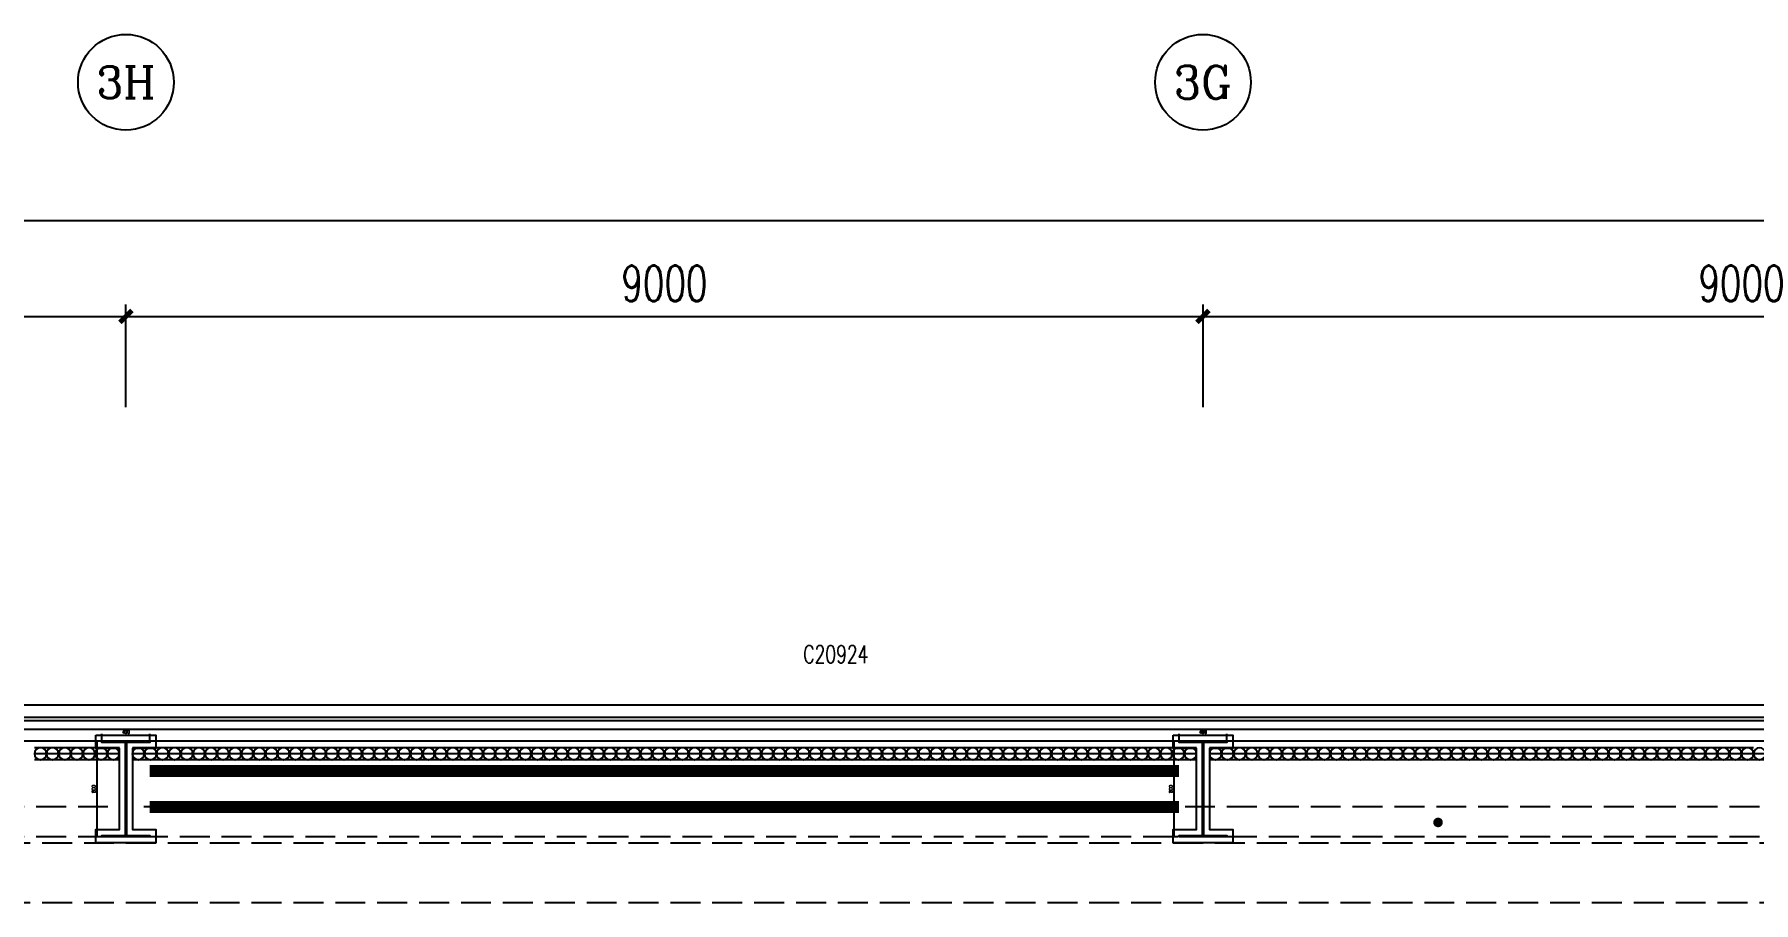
# Model space of a CAD drawing. Extents: x -474411 to 577939, y 0 to 1014176.
# Drawn here: x -192619 to -178253, y 619770 to 627024 of the extents above; entities that cross this region are included whole.
import ezdxf
from ezdxf.enums import TextEntityAlignment as Align

# ---------------------------------------------------------------- set-up
doc = ezdxf.new("R2010")
doc.units = 0
doc.header["$LTSCALE"] = 1000
doc.header["$MEASUREMENT"] = 0
doc.linetypes.add('CENTER', pattern=[2, 1.25, -0.25, 0.25, -0.25])
doc.linetypes.add('DASH', pattern=[0.35, 0.25, -0.1])
doc.layers.get('Defpoints').update_dxf_attribs({"color": 210})
for name, color, linetype in [('A-AXIS-D', 1, 'Continuous'), ('A-AXIS-DP', 126, 'Continuous'), ('A-AXIS-SYMB', 3, 'Continuous'), ('A-HATCH-2', 251, 'Continuous'), ('A-SFCE', 30, 'Continuous'), ('A-WINDOW', 140, 'Continuous'), ('AS-COLN', 6, 'Continuous'), ('AS-结构边线层', 200, 'Continuous'), ('DIM_SYMB', 3, 'Continuous'), ('PUB_TEXT', 7, 'Continuous'), ('建-窗', 4, 'Continuous'), ('建-门窗编号', 7, 'Continuous')]:
    doc.layers.add(name, color=color, linetype=linetype)
doc.layers.add('柱间支撑', color=6, linetype='CENTER', lineweight=0)
doc.styles.add('_TCH_AXIS', font='COMPLEX', dxfattribs={"bigfont": 'GBCBIG'})
doc.styles.add('_TCH_DIM_T3', font='SIMPLEX', dxfattribs={"width": 0.705882, "bigfont": 'GBCBIG'})
doc.styles.add('A-WIN-LABEL', font='SIMPLEX', dxfattribs={"bigfont": 'GBCBIG'})
doc.dimstyles.new('_TCH_ARCH&&10', dxfattribs={"dimtxt": 29.75, "dimasz": 10, "dimexe": 10, "dimexo": 10, "dimgap": 12.625, "dimtad": 1, "dimdec": 0, "dimzin": 0, "dimdsep": 46, "dimtxsty": '_TCH_DIM_T3', "dimblk": 'ARCHTICK', "dimcen": 0.09, "dimclrt": 7, "dimazin": 2, "dimtfac": 1, "dimtdec": 0, "dimtix": 1, "dimtmove": 2, "dimatfit": 3, "dimfxl": 0, "dimtolj": 1, "dimtzin": 0, "dimarcsym": 0})
doc.dimstyles.new('_TCH_ARCH&&100', dxfattribs={"dimtxt": 297.5, "dimasz": 100, "dimexe": 100, "dimexo": 100, "dimgap": 126.25, "dimtad": 1, "dimdec": 0, "dimzin": 0, "dimdsep": 46, "dimtxsty": '_TCH_DIM_T3', "dimblk": 'ARCHTICK', "dimcen": 0.09, "dimclrt": 7, "dimazin": 2, "dimtfac": 1, "dimtdec": 0, "dimtix": 1, "dimtmove": 2, "dimatfit": 3, "dimfxl": 0, "dimtolj": 1, "dimtzin": 0, "dimarcsym": 0})

# ---------------------------------------------------------------- blocks, each defined once
blk = doc.blocks.new('43243')
at = {"layer": 'AS-结构边线层', "color": 8}
blk.add_lwpolyline([(-146454, 621120), (-155994, 621120), (-155994, 621290), (-169514, 621290), (-169514, 621120), (-171354, 621120), (-171354, 620570), (-173454, 620570), (-173454, 621120), (-175294, 621120), (-175294, 621290), (-196514, 621290), (-196514, 621120), (-198354, 621120), (-198354, 620570), (-200454, 620570), (-200454, 621120), (-210494, 621120)], dxfattribs=at)
blk = doc.blocks.new('4324324')
at = {"layer": 'A-HATCH-2', "linetype": 'DASH'}
for p, q in [((-294754, 620270), (-135554, 620270)), ((-294754, 619770), (-135554, 619770))]:
    blk.add_line(p, q, dxfattribs=at)
blk = doc.blocks.new('_ArchTick')
at = {"color": 0, "linetype": 'ByBlock', "const_width": 0.4}
blk.add_lwpolyline([(-0.5, -0.5), (0.5, 0.5)], dxfattribs=at)
blk = doc.blocks.new('*D1145')
at = {"layer": 'A-AXIS-DP', "color": 0, "lineweight": -2}
for p, q in [((-183054, 621130), (-183054, 621179)), ((-182654, 621130), (-182654, 621179)), ((-183054, 621169), (-182654, 621169))]:
    blk.add_line(p, q, dxfattribs=at)
at = {"layer": 'Defpoints', "color": 0}
for p in [(-183054, 621120), (-182654, 621169), (-182654, 621120)]:
    blk.add_point(p, dxfattribs=at)
at = {"layer": 'A-AXIS-DP', "color": 0, "lineweight": -2, "xscale": 10, "yscale": 10, "zscale": 10, "rotation": 180}
blk.add_blockref('_ArchTick', (-183054, 621169), dxfattribs=at)
at = {"layer": 'A-AXIS-DP', "color": 0, "lineweight": -2, "xscale": 10, "yscale": 10, "zscale": 10}
blk.add_blockref('_ArchTick', (-182654, 621169), dxfattribs=at)
at = {"layer": 'A-AXIS-DP', "color": 7, "insert": (-182854, 621196), "char_height": 29.8, "attachment_point": 5, "style": '_TCH_DIM_T3'}
blk.add_mtext('\\A1;400', dxfattribs=at)
blk = doc.blocks.new('*D1146')
at = {"layer": 'A-AXIS-DP', "color": 0, "lineweight": -2}
for p, q in [((-183064, 621120), (-183105, 621120)), ((-183095, 620320), (-183095, 621120)), ((-183064, 620320), (-183105, 620320))]:
    blk.add_line(p, q, dxfattribs=at)
at = {"layer": 'Defpoints', "color": 0}
for p in [(-183095, 621120), (-183054, 621120), (-183054, 620320)]:
    blk.add_point(p, dxfattribs=at)
at = {"layer": 'A-AXIS-DP', "color": 0, "lineweight": -2, "xscale": 10, "yscale": 10, "zscale": 10}
for p, rotation in [((-183095, 621120), 90), ((-183095, 620320), 270)]:
    blk.add_blockref('_ArchTick', p, dxfattribs=dict(at, rotation=rotation))
at = {"layer": 'A-AXIS-DP', "color": 7, "insert": (-183123, 620720), "char_height": 29.8, "attachment_point": 5, "rotation": 90, "style": '_TCH_DIM_T3'}
blk.add_mtext('\\A1;800', dxfattribs=at)
blk = doc.blocks.new('*D1147')
at = {"layer": 'A-AXIS-DP', "color": 0, "lineweight": -2}
for p, q in [((-192054, 621130), (-192054, 621179)), ((-191654, 621130), (-191654, 621179)), ((-192054, 621169), (-191654, 621169))]:
    blk.add_line(p, q, dxfattribs=at)
at = {"layer": 'Defpoints', "color": 0}
for p in [(-192054, 621120), (-191654, 621169), (-191654, 621120)]:
    blk.add_point(p, dxfattribs=at)
at = {"layer": 'A-AXIS-DP', "color": 0, "lineweight": -2, "xscale": 10, "yscale": 10, "zscale": 10, "rotation": 180}
blk.add_blockref('_ArchTick', (-192054, 621169), dxfattribs=at)
at = {"layer": 'A-AXIS-DP', "color": 0, "lineweight": -2, "xscale": 10, "yscale": 10, "zscale": 10}
blk.add_blockref('_ArchTick', (-191654, 621169), dxfattribs=at)
at = {"layer": 'A-AXIS-DP', "color": 7, "insert": (-191854, 621196), "char_height": 29.8, "attachment_point": 5, "style": '_TCH_DIM_T3'}
blk.add_mtext('\\A1;400', dxfattribs=at)
blk = doc.blocks.new('*D1148')
at = {"layer": 'A-AXIS-DP', "color": 0, "lineweight": -2}
for p, q in [((-192064, 621120), (-192105, 621120)), ((-192095, 620320), (-192095, 621120)), ((-192064, 620320), (-192105, 620320))]:
    blk.add_line(p, q, dxfattribs=at)
at = {"layer": 'Defpoints', "color": 0}
for p in [(-192095, 621120), (-192054, 621120), (-192054, 620320)]:
    blk.add_point(p, dxfattribs=at)
at = {"layer": 'A-AXIS-DP', "color": 0, "lineweight": -2, "xscale": 10, "yscale": 10, "zscale": 10}
for p, rotation in [((-192095, 621120), 90), ((-192095, 620320), 270)]:
    blk.add_blockref('_ArchTick', p, dxfattribs=dict(at, rotation=rotation))
at = {"layer": 'A-AXIS-DP', "color": 7, "insert": (-192123, 620720), "char_height": 29.8, "attachment_point": 5, "rotation": 90, "style": '_TCH_DIM_T3'}
blk.add_mtext('\\A1;800', dxfattribs=at)
blk = doc.blocks.new('34242343243')
at = {"color": 8}
for p, q in [((-192517, 621064), (-192619, 621064)), ((-192416, 621064), (-192517, 621064)), ((-192314, 621064), (-192416, 621064)), ((-192213, 621064), (-192314, 621064)), ((-192111, 621064), (-192213, 621064)), ((-192010, 621064), (-192111, 621064)), ((-191908, 621064), (-192010, 621064)), ((-191699, 621064), (-191800, 621064)), ((-191598, 621064), (-191699, 621064)), ((-191497, 621064), (-191598, 621064)), ((-191396, 621064), (-191497, 621064)), ((-191295, 621064), (-191396, 621064)), ((-191194, 621064), (-191295, 621064)), ((-191093, 621064), (-191194, 621064)), ((-190992, 621064), (-191093, 621064)), ((-190891, 621064), (-190992, 621064)), ((-190790, 621064), (-190891, 621064)), ((-190689, 621064), (-190790, 621064)), ((-190588, 621064), (-190689, 621064)), ((-190487, 621064), (-190588, 621064)), ((-190386, 621064), (-190487, 621064)), ((-190285, 621064), (-190386, 621064)), ((-190183, 621064), (-190285, 621064)), ((-190082, 621064), (-190183, 621064)), ((-189981, 621064), (-190082, 621064)), ((-189880, 621064), (-189981, 621064)), ((-189779, 621064), (-189880, 621064)), ((-189678, 621064), (-189779, 621064)), ((-189577, 621064), (-189678, 621064)), ((-189476, 621064), (-189577, 621064)), ((-189375, 621064), (-189476, 621064)), ((-189274, 621064), (-189375, 621064)), ((-189173, 621064), (-189274, 621064)), ((-189072, 621064), (-189173, 621064)), ((-188971, 621064), (-189072, 621064)), ((-188870, 621064), (-188971, 621064)), ((-188769, 621064), (-188870, 621064)), ((-188668, 621064), (-188769, 621064)), ((-188567, 621064), (-188668, 621064)), ((-188466, 621064), (-188567, 621064)), ((-188365, 621064), (-188466, 621064)), ((-188264, 621064), (-188365, 621064)), ((-188163, 621064), (-188264, 621064)), ((-188062, 621064), (-188163, 621064)), ((-187960, 621064), (-188062, 621064)), ((-187859, 621064), (-187960, 621064)), ((-187758, 621064), (-187859, 621064)), ((-187657, 621064), (-187758, 621064)), ((-187556, 621064), (-187657, 621064)), ((-187455, 621064), (-187556, 621064)), ((-187354, 621064), (-187455, 621064)), ((-187253, 621064), (-187354, 621064)), ((-187152, 621064), (-187253, 621064)), ((-187051, 621064), (-187152, 621064)), ((-186950, 621064), (-187051, 621064)), ((-186849, 621064), (-186950, 621064)), ((-186748, 621064), (-186849, 621064)), ((-186647, 621064), (-186748, 621064)), ((-186546, 621064), (-186647, 621064)), ((-186445, 621064), (-186546, 621064)), ((-186344, 621064), (-186445, 621064)), ((-186243, 621064), (-186344, 621064)), ((-186142, 621064), (-186243, 621064)), ((-186041, 621064), (-186142, 621064)), ((-185940, 621064), (-186041, 621064)), ((-185839, 621064), (-185940, 621064)), ((-185737, 621064), (-185839, 621064)), ((-185636, 621064), (-185737, 621064)), ((-185535, 621064), (-185636, 621064)), ((-185434, 621064), (-185535, 621064)), ((-185333, 621064), (-185434, 621064)), ((-185232, 621064), (-185333, 621064)), ((-185131, 621064), (-185232, 621064)), ((-185030, 621064), (-185131, 621064)), ((-184929, 621064), (-185030, 621064)), ((-184828, 621064), (-184929, 621064)), ((-184727, 621064), (-184828, 621064)), ((-184626, 621064), (-184727, 621064)), ((-184525, 621064), (-184626, 621064)), ((-184424, 621064), (-184525, 621064)), ((-184323, 621064), (-184424, 621064)), ((-184222, 621064), (-184323, 621064)), ((-184121, 621064), (-184222, 621064)), ((-184020, 621064), (-184121, 621064)), ((-183919, 621064), (-184020, 621064)), ((-183818, 621064), (-183919, 621064)), ((-183717, 621064), (-183818, 621064)), ((-183616, 621064), (-183717, 621064)), ((-183514, 621064), (-183616, 621064)), ((-183413, 621064), (-183514, 621064)), ((-183312, 621064), (-183413, 621064)), ((-183211, 621064), (-183312, 621064)), ((-183110, 621064), (-183211, 621064)), ((-183009, 621064), (-183110, 621064)), ((-182908, 621064), (-183009, 621064)), ((-182699, 621064), (-182800, 621064)), ((-182598, 621064), (-182699, 621064)), ((-182497, 621064), (-182598, 621064)), ((-182396, 621064), (-182497, 621064)), ((-182295, 621064), (-182396, 621064)), ((-182194, 621064), (-182295, 621064)), ((-182093, 621064), (-182194, 621064)), ((-181992, 621064), (-182093, 621064)), ((-181891, 621064), (-181992, 621064)), ((-181790, 621064), (-181891, 621064)), ((-181689, 621064), (-181790, 621064)), ((-181588, 621064), (-181689, 621064)), ((-181487, 621064), (-181588, 621064)), ((-181386, 621064), (-181487, 621064)), ((-181285, 621064), (-181386, 621064)), ((-181183, 621064), (-181285, 621064)), ((-181082, 621064), (-181183, 621064)), ((-180981, 621064), (-181082, 621064)), ((-180880, 621064), (-180981, 621064)), ((-180779, 621064), (-180880, 621064)), ((-180678, 621064), (-180779, 621064)), ((-180577, 621064), (-180678, 621064)), ((-180476, 621064), (-180577, 621064)), ((-180375, 621064), (-180476, 621064)), ((-180274, 621064), (-180375, 621064)), ((-180173, 621064), (-180274, 621064)), ((-180072, 621064), (-180173, 621064)), ((-179971, 621064), (-180072, 621064)), ((-179870, 621064), (-179971, 621064)), ((-179769, 621064), (-179870, 621064)), ((-179668, 621064), (-179769, 621064)), ((-179567, 621064), (-179668, 621064)), ((-179466, 621064), (-179567, 621064)), ((-179365, 621064), (-179466, 621064)), ((-179264, 621064), (-179365, 621064)), ((-179163, 621064), (-179264, 621064)), ((-179062, 621064), (-179163, 621064)), ((-178960, 621064), (-179062, 621064)), ((-178859, 621064), (-178960, 621064)), ((-178758, 621064), (-178859, 621064)), ((-178657, 621064), (-178758, 621064)), ((-178556, 621064), (-178657, 621064)), ((-178455, 621064), (-178556, 621064)), ((-178354, 621064), (-178455, 621064)), ((-178253, 621064), (-178354, 621064)), ((-192517, 621014), (-192619, 621014)), ((-192517, 620964), (-192619, 620964)), ((-192416, 621014), (-192517, 621014)), ((-192416, 620964), (-192517, 620964)), ((-192314, 621014), (-192416, 621014)), ((-192314, 620964), (-192416, 620964)), ((-192213, 621014), (-192314, 621014)), ((-192213, 620964), (-192314, 620964)), ((-192111, 621014), (-192213, 621014)), ((-192111, 620964), (-192213, 620964)), ((-192010, 621014), (-192111, 621014)), ((-192010, 620964), (-192111, 620964)), ((-191908, 621014), (-192010, 621014)), ((-191908, 620964), (-192010, 620964)), ((-191699, 621014), (-191800, 621014)), ((-191699, 620964), (-191800, 620964)), ((-191598, 621014), (-191699, 621014)), ((-191598, 620964), (-191699, 620964)), ((-191497, 621014), (-191598, 621014)), ((-191497, 620964), (-191598, 620964)), ((-191396, 621014), (-191497, 621014)), ((-191396, 620964), (-191497, 620964)), ((-191295, 621014), (-191396, 621014)), ((-191295, 620964), (-191396, 620964)), ((-191194, 621014), (-191295, 621014)), ((-191194, 620964), (-191295, 620964)), ((-191093, 621014), (-191194, 621014)), ((-191093, 620964), (-191194, 620964)), ((-190992, 621014), (-191093, 621014)), ((-190992, 620964), (-191093, 620964)), ((-190891, 621014), (-190992, 621014)), ((-190891, 620964), (-190992, 620964)), ((-190790, 621014), (-190891, 621014)), ((-190790, 620964), (-190891, 620964)), ((-190689, 621014), (-190790, 621014)), ((-190689, 620964), (-190790, 620964)), ((-190588, 621014), (-190689, 621014)), ((-190588, 620964), (-190689, 620964)), ((-190487, 621014), (-190588, 621014)), ((-190487, 620964), (-190588, 620964)), ((-190386, 621014), (-190487, 621014)), ((-190386, 620964), (-190487, 620964)), ((-190285, 621014), (-190386, 621014)), ((-190285, 620964), (-190386, 620964)), ((-190183, 621014), (-190285, 621014)), ((-190183, 620964), (-190285, 620964)), ((-190082, 621014), (-190183, 621014)), ((-190082, 620964), (-190183, 620964)), ((-189981, 621014), (-190082, 621014)), ((-189981, 620964), (-190082, 620964)), ((-189880, 621014), (-189981, 621014)), ((-189880, 620964), (-189981, 620964)), ((-189779, 621014), (-189880, 621014)), ((-189779, 620964), (-189880, 620964)), ((-189678, 621014), (-189779, 621014)), ((-189678, 620964), (-189779, 620964)), ((-189577, 621014), (-189678, 621014)), ((-189577, 620964), (-189678, 620964)), ((-189476, 621014), (-189577, 621014)), ((-189476, 620964), (-189577, 620964)), ((-189375, 621014), (-189476, 621014)), ((-189375, 620964), (-189476, 620964)), ((-189274, 621014), (-189375, 621014)), ((-189274, 620964), (-189375, 620964)), ((-189173, 621014), (-189274, 621014)), ((-189173, 620964), (-189274, 620964)), ((-189072, 621014), (-189173, 621014)), ((-189072, 620964), (-189173, 620964)), ((-188971, 621014), (-189072, 621014)), ((-188971, 620964), (-189072, 620964)), ((-188870, 621014), (-188971, 621014)), ((-188870, 620964), (-188971, 620964)), ((-188769, 621014), (-188870, 621014)), ((-188769, 620964), (-188870, 620964)), ((-188668, 621014), (-188769, 621014)), ((-188668, 620964), (-188769, 620964)), ((-188567, 621014), (-188668, 621014)), ((-188567, 620964), (-188668, 620964)), ((-188466, 621014), (-188567, 621014)), ((-188466, 620964), (-188567, 620964)), ((-188365, 621014), (-188466, 621014)), ((-188365, 620964), (-188466, 620964)), ((-188264, 621014), (-188365, 621014)), ((-188264, 620964), (-188365, 620964)), ((-188163, 621014), (-188264, 621014)), ((-188163, 620964), (-188264, 620964)), ((-188062, 621014), (-188163, 621014)), ((-188062, 620964), (-188163, 620964)), ((-187960, 621014), (-188062, 621014)), ((-187960, 620964), (-188062, 620964)), ((-187859, 621014), (-187960, 621014)), ((-187859, 620964), (-187960, 620964)), ((-187758, 621014), (-187859, 621014)), ((-187758, 620964), (-187859, 620964)), ((-187657, 621014), (-187758, 621014)), ((-187657, 620964), (-187758, 620964)), ((-187556, 621014), (-187657, 621014)), ((-187556, 620964), (-187657, 620964)), ((-187455, 621014), (-187556, 621014)), ((-187455, 620964), (-187556, 620964)), ((-187354, 621014), (-187455, 621014)), ((-187354, 620964), (-187455, 620964)), ((-187253, 621014), (-187354, 621014)), ((-187253, 620964), (-187354, 620964)), ((-187152, 621014), (-187253, 621014)), ((-187152, 620964), (-187253, 620964)), ((-187051, 621014), (-187152, 621014)), ((-187051, 620964), (-187152, 620964)), ((-186950, 621014), (-187051, 621014)), ((-186950, 620964), (-187051, 620964)), ((-186849, 621014), (-186950, 621014)), ((-186849, 620964), (-186950, 620964)), ((-186748, 621014), (-186849, 621014)), ((-186748, 620964), (-186849, 620964)), ((-186647, 621014), (-186748, 621014)), ((-186647, 620964), (-186748, 620964)), ((-186546, 621014), (-186647, 621014)), ((-186546, 620964), (-186647, 620964)), ((-186445, 621014), (-186546, 621014)), ((-186445, 620964), (-186546, 620964)), ((-186344, 621014), (-186445, 621014)), ((-186344, 620964), (-186445, 620964)), ((-186243, 621014), (-186344, 621014)), ((-186243, 620964), (-186344, 620964)), ((-186142, 621014), (-186243, 621014)), ((-186142, 620964), (-186243, 620964)), ((-186041, 621014), (-186142, 621014)), ((-186041, 620964), (-186142, 620964)), ((-185940, 621014), (-186041, 621014)), ((-185940, 620964), (-186041, 620964)), ((-185839, 621014), (-185940, 621014)), ((-185839, 620964), (-185940, 620964)), ((-185737, 621014), (-185839, 621014)), ((-185737, 620964), (-185839, 620964)), ((-185636, 621014), (-185737, 621014)), ((-185636, 620964), (-185737, 620964)), ((-185535, 621014), (-185636, 621014)), ((-185535, 620964), (-185636, 620964)), ((-185434, 621014), (-185535, 621014)), ((-185434, 620964), (-185535, 620964)), ((-185333, 621014), (-185434, 621014)), ((-185333, 620964), (-185434, 620964)), ((-185232, 621014), (-185333, 621014)), ((-185232, 620964), (-185333, 620964)), ((-185131, 621014), (-185232, 621014)), ((-185131, 620964), (-185232, 620964)), ((-185030, 621014), (-185131, 621014)), ((-185030, 620964), (-185131, 620964)), ((-184929, 621014), (-185030, 621014)), ((-184929, 620964), (-185030, 620964)), ((-184828, 621014), (-184929, 621014)), ((-184828, 620964), (-184929, 620964)), ((-184727, 621014), (-184828, 621014)), ((-184727, 620964), (-184828, 620964)), ((-184626, 621014), (-184727, 621014)), ((-184626, 620964), (-184727, 620964)), ((-184525, 621014), (-184626, 621014)), ((-184525, 620964), (-184626, 620964)), ((-184424, 621014), (-184525, 621014)), ((-184424, 620964), (-184525, 620964)), ((-184323, 621014), (-184424, 621014)), ((-184323, 620964), (-184424, 620964)), ((-184222, 621014), (-184323, 621014)), ((-184222, 620964), (-184323, 620964)), ((-184121, 621014), (-184222, 621014)), ((-184121, 620964), (-184222, 620964)), ((-184020, 621014), (-184121, 621014)), ((-184020, 620964), (-184121, 620964)), ((-183919, 621014), (-184020, 621014)), ((-183919, 620964), (-184020, 620964)), ((-183818, 621014), (-183919, 621014)), ((-183818, 620964), (-183919, 620964)), ((-183717, 621014), (-183818, 621014)), ((-183717, 620964), (-183818, 620964)), ((-183616, 621014), (-183717, 621014)), ((-183616, 620964), (-183717, 620964)), ((-183514, 621014), (-183616, 621014)), ((-183514, 620964), (-183616, 620964)), ((-183413, 621014), (-183514, 621014)), ((-183413, 620964), (-183514, 620964)), ((-183312, 621014), (-183413, 621014)), ((-183312, 620964), (-183413, 620964)), ((-183211, 621014), (-183312, 621014)), ((-183211, 620964), (-183312, 620964)), ((-183110, 621014), (-183211, 621014)), ((-183110, 620964), (-183211, 620964)), ((-183009, 621014), (-183110, 621014)), ((-183009, 620964), (-183110, 620964)), ((-182908, 621014), (-183009, 621014)), ((-182908, 620964), (-183009, 620964)), ((-182699, 621014), (-182800, 621014)), ((-182699, 620964), (-182800, 620964)), ((-182598, 621014), (-182699, 621014)), ((-182598, 620964), (-182699, 620964)), ((-182497, 621014), (-182598, 621014)), ((-182497, 620964), (-182598, 620964)), ((-182396, 621014), (-182497, 621014)), ((-182396, 620964), (-182497, 620964)), ((-182295, 621014), (-182396, 621014)), ((-182295, 620964), (-182396, 620964)), ((-182194, 621014), (-182295, 621014)), ((-182194, 620964), (-182295, 620964)), ((-182093, 621014), (-182194, 621014)), ((-182093, 620964), (-182194, 620964)), ((-181992, 621014), (-182093, 621014)), ((-181992, 620964), (-182093, 620964)), ((-181891, 621014), (-181992, 621014)), ((-181891, 620964), (-181992, 620964)), ((-181790, 621014), (-181891, 621014)), ((-181790, 620964), (-181891, 620964)), ((-181689, 621014), (-181790, 621014)), ((-181689, 620964), (-181790, 620964)), ((-181588, 621014), (-181689, 621014)), ((-181588, 620964), (-181689, 620964)), ((-181487, 621014), (-181588, 621014)), ((-181487, 620964), (-181588, 620964)), ((-181386, 621014), (-181487, 621014)), ((-181386, 620964), (-181487, 620964)), ((-181285, 621014), (-181386, 621014)), ((-181285, 620964), (-181386, 620964)), ((-181183, 621014), (-181285, 621014)), ((-181183, 620964), (-181285, 620964)), ((-181082, 621014), (-181183, 621014)), ((-181082, 620964), (-181183, 620964)), ((-180981, 621014), (-181082, 621014)), ((-180981, 620964), (-181082, 620964)), ((-180880, 621014), (-180981, 621014)), ((-180880, 620964), (-180981, 620964)), ((-180779, 621014), (-180880, 621014)), ((-180779, 620964), (-180880, 620964)), ((-180678, 621014), (-180779, 621014)), ((-180678, 620964), (-180779, 620964)), ((-180577, 621014), (-180678, 621014)), ((-180577, 620964), (-180678, 620964)), ((-180476, 621014), (-180577, 621014)), ((-180476, 620964), (-180577, 620964)), ((-180375, 621014), (-180476, 621014)), ((-180375, 620964), (-180476, 620964)), ((-180274, 621014), (-180375, 621014)), ((-180274, 620964), (-180375, 620964)), ((-180173, 621014), (-180274, 621014)), ((-180173, 620964), (-180274, 620964)), ((-180072, 621014), (-180173, 621014)), ((-180072, 620964), (-180173, 620964)), ((-179971, 621014), (-180072, 621014)), ((-179971, 620964), (-180072, 620964)), ((-179870, 621014), (-179971, 621014)), ((-179870, 620964), (-179971, 620964)), ((-179769, 621014), (-179870, 621014)), ((-179769, 620964), (-179870, 620964)), ((-179668, 621014), (-179769, 621014)), ((-179668, 620964), (-179769, 620964)), ((-179567, 621014), (-179668, 621014)), ((-179567, 620964), (-179668, 620964)), ((-179466, 621014), (-179567, 621014)), ((-179466, 620964), (-179567, 620964)), ((-179365, 621014), (-179466, 621014)), ((-179365, 620964), (-179466, 620964)), ((-179264, 621014), (-179365, 621014)), ((-179264, 620964), (-179365, 620964)), ((-179163, 621014), (-179264, 621014)), ((-179163, 620964), (-179264, 620964)), ((-179062, 621014), (-179163, 621014)), ((-179062, 620964), (-179163, 620964)), ((-178960, 621014), (-179062, 621014)), ((-178960, 620964), (-179062, 620964)), ((-178859, 621014), (-178960, 621014)), ((-178859, 620964), (-178960, 620964)), ((-178758, 621014), (-178859, 621014)), ((-178758, 620964), (-178859, 620964)), ((-178657, 621014), (-178758, 621014)), ((-178657, 620964), (-178758, 620964)), ((-178556, 621014), (-178657, 621014)), ((-178556, 620964), (-178657, 620964)), ((-178455, 621014), (-178556, 621014)), ((-178455, 620964), (-178556, 620964)), ((-178354, 621014), (-178455, 621014)), ((-178354, 620964), (-178455, 620964)), ((-178253, 621014), (-178354, 621014)), ((-178253, 620964), (-178354, 620964)), ((-178152, 621014), (-178253, 621014)), ((-178152, 620964), (-178253, 620964))]:
    blk.add_line(p, q, dxfattribs=at)
at = {"color": 8, "extrusion": (0, 0, -1)}
for centre in [(-192568, 621014), (-192467, 621014), (-192365, 621014), (-192264, 621014), (-192162, 621014), (-192060, 621014), (-191959, 621014)]:
    blk.add_ellipse(centre, major_axis=(-50.8, 0), ratio=0.98499, dxfattribs=at)
for centre in [(-191750, 621014), (-191649, 621014), (-191548, 621014), (-191447, 621014), (-191345, 621014), (-191244, 621014), (-191143, 621014), (-191042, 621014), (-190941, 621014), (-190840, 621014), (-190739, 621014), (-190638, 621014), (-190537, 621014), (-190436, 621014), (-190335, 621014), (-190234, 621014), (-190133, 621014), (-190032, 621014), (-189931, 621014), (-189830, 621014), (-189729, 621014), (-189628, 621014), (-189527, 621014), (-189426, 621014), (-189325, 621014), (-189224, 621014), (-189122, 621014), (-189021, 621014), (-188920, 621014), (-188819, 621014), (-188718, 621014), (-188617, 621014), (-188516, 621014), (-188415, 621014), (-188314, 621014), (-188213, 621014), (-188112, 621014), (-188011, 621014), (-187910, 621014), (-187809, 621014), (-187708, 621014), (-187607, 621014), (-187506, 621014), (-187405, 621014), (-187304, 621014), (-187203, 621014), (-187102, 621014), (-187001, 621014), (-186899, 621014), (-186798, 621014), (-186697, 621014), (-186596, 621014), (-186495, 621014), (-186394, 621014), (-186293, 621014), (-186192, 621014), (-186091, 621014), (-185990, 621014), (-185889, 621014), (-185788, 621014), (-185687, 621014), (-185586, 621014), (-185485, 621014), (-185384, 621014), (-185283, 621014), (-185182, 621014), (-185081, 621014), (-184980, 621014), (-184879, 621014), (-184778, 621014), (-184676, 621014), (-184575, 621014), (-184474, 621014), (-184373, 621014), (-184272, 621014), (-184171, 621014), (-184070, 621014), (-183969, 621014), (-183868, 621014), (-183767, 621014), (-183666, 621014), (-183565, 621014), (-183464, 621014), (-183363, 621014), (-183262, 621014), (-183161, 621014), (-183060, 621014), (-182959, 621014), (-182750, 621014), (-182649, 621014), (-182548, 621014), (-182447, 621014), (-182345, 621014), (-182244, 621014), (-182143, 621014), (-182042, 621014), (-181941, 621014), (-181840, 621014), (-181739, 621014), (-181638, 621014), (-181537, 621014), (-181436, 621014), (-181335, 621014), (-181234, 621014), (-181133, 621014), (-181032, 621014), (-180931, 621014), (-180830, 621014), (-180729, 621014), (-180628, 621014), (-180527, 621014), (-180426, 621014), (-180325, 621014), (-180224, 621014), (-180122, 621014), (-180021, 621014), (-179920, 621014), (-179819, 621014), (-179718, 621014), (-179617, 621014), (-179516, 621014), (-179415, 621014), (-179314, 621014), (-179213, 621014), (-179112, 621014), (-179011, 621014), (-178910, 621014), (-178809, 621014), (-178708, 621014), (-178607, 621014), (-178506, 621014), (-178405, 621014), (-178304, 621014), (-178203, 621014)]:
    blk.add_ellipse(centre, major_axis=(50.5, 0), ratio=0.989654, start_param=3.141593, end_param=9.424778, dxfattribs=at)
blk = doc.blocks.new('WINDOW2DLIB$DYNSTYLE$00000005')
at = {"color": 0}
for points in [[(-0.5, 0.5), (-0.5, -0.5)], [(-0.5, 0.5), (0.5, 0.5)], [(0.5, -0.5), (0.5, 0.5)], [(0.5, 0.16667), (-0.5, 0.16667)], [(0.5, -0.16667), (-0.5, -0.16667)], [(-0.5, -0.5), (0.5, -0.5)]]:
    blk.add_lwpolyline(points, dxfattribs=at)
blk = doc.blocks.new('*D656')
at = {"layer": 'A-AXIS-D', "color": 0, "lineweight": -2}
for p, q in [((-200854, 623910), (-200854, 624768)), ((-191854, 623910), (-191854, 624768)), ((-200854, 624668), (-191854, 624668))]:
    blk.add_line(p, q, dxfattribs=at)
at = {"layer": 'Defpoints', "color": 0}
for p in [(-191854, 624668), (-200854, 623810), (-191854, 623810)]:
    blk.add_point(p, dxfattribs=at)
at = {"layer": 'A-AXIS-D', "color": 0, "lineweight": -2, "xscale": 100, "yscale": 100, "zscale": 100, "rotation": 180}
blk.add_blockref('_ArchTick', (-200854, 624668), dxfattribs=at)
at = {"layer": 'A-AXIS-D', "color": 0, "lineweight": -2, "xscale": 100, "yscale": 100, "zscale": 100}
blk.add_blockref('_ArchTick', (-191854, 624668), dxfattribs=at)
at = {"layer": 'A-AXIS-D', "color": 7, "insert": (-196354, 624943), "char_height": 297.5, "attachment_point": 5, "style": '_TCH_DIM_T3'}
blk.add_mtext('\\A1;9000', dxfattribs=at)
blk = doc.blocks.new('*D657')
at = {"layer": 'A-AXIS-D', "color": 0, "lineweight": -2}
for p, q in [((-191854, 623910), (-191854, 624768)), ((-182854, 623910), (-182854, 624768)), ((-191854, 624668), (-182854, 624668))]:
    blk.add_line(p, q, dxfattribs=at)
at = {"layer": 'Defpoints', "color": 0}
for p in [(-182854, 624668), (-191854, 623810), (-182854, 623810)]:
    blk.add_point(p, dxfattribs=at)
at = {"layer": 'A-AXIS-D', "color": 0, "lineweight": -2, "xscale": 100, "yscale": 100, "zscale": 100, "rotation": 180}
blk.add_blockref('_ArchTick', (-191854, 624668), dxfattribs=at)
at = {"layer": 'A-AXIS-D', "color": 0, "lineweight": -2, "xscale": 100, "yscale": 100, "zscale": 100}
blk.add_blockref('_ArchTick', (-182854, 624668), dxfattribs=at)
at = {"layer": 'A-AXIS-D', "color": 7, "insert": (-187354, 624943), "char_height": 297.5, "attachment_point": 5, "style": '_TCH_DIM_T3'}
blk.add_mtext('\\A1;9000', dxfattribs=at)
blk = doc.blocks.new('*D658')
at = {"layer": 'A-AXIS-D', "color": 0, "lineweight": -2}
for p, q in [((-182854, 623910), (-182854, 624768)), ((-173854, 623910), (-173854, 624768)), ((-182854, 624668), (-173854, 624668))]:
    blk.add_line(p, q, dxfattribs=at)
at = {"layer": 'Defpoints', "color": 0}
for p in [(-173854, 624668), (-182854, 623810), (-173854, 623810)]:
    blk.add_point(p, dxfattribs=at)
at = {"layer": 'A-AXIS-D', "color": 0, "lineweight": -2, "xscale": 100, "yscale": 100, "zscale": 100, "rotation": 180}
blk.add_blockref('_ArchTick', (-182854, 624668), dxfattribs=at)
at = {"layer": 'A-AXIS-D', "color": 0, "lineweight": -2, "xscale": 100, "yscale": 100, "zscale": 100}
blk.add_blockref('_ArchTick', (-173854, 624668), dxfattribs=at)
at = {"layer": 'A-AXIS-D', "color": 7, "insert": (-178354, 624943), "char_height": 297.5, "attachment_point": 5, "style": '_TCH_DIM_T3'}
blk.add_mtext('\\A1;9000', dxfattribs=at)
blk = doc.blocks.new('*D682')
at = {"layer": 'A-AXIS-D', "color": 0, "lineweight": -2}
for p, q in [((-313754, 624010), (-313754, 625568)), ((-128054, 624010), (-128054, 625568)), ((-313754, 625468), (-128054, 625468))]:
    blk.add_line(p, q, dxfattribs=at)
at = {"layer": 'Defpoints', "color": 0}
for p in [(-128054, 625468), (-313754, 623910), (-128054, 623910)]:
    blk.add_point(p, dxfattribs=at)
at = {"layer": 'A-AXIS-D', "color": 0, "lineweight": -2, "xscale": 100, "yscale": 100, "zscale": 100, "rotation": 180}
blk.add_blockref('_ArchTick', (-313754, 625468), dxfattribs=at)
at = {"layer": 'A-AXIS-D', "color": 0, "lineweight": -2, "xscale": 100, "yscale": 100, "zscale": 100}
blk.add_blockref('_ArchTick', (-128054, 625468), dxfattribs=at)
at = {"layer": 'A-AXIS-D', "color": 7, "insert": (-220904, 625743), "char_height": 297.5, "attachment_point": 5, "style": '_TCH_DIM_T3'}
blk.add_mtext('\\A1;185700', dxfattribs=at)
blk = doc.blocks.new('42343')
at = {"layer": 'A-HATCH-2', "color": 8}
for points in [[(-192104.2, 621170), (-191604.2, 621170), (-191604.2, 621058), (-191800.2, 621058), (-191800.2, 620382), (-191604.2, 620382), (-191604.2, 620270), (-192104.2, 620270), (-192104.2, 620382), (-191908.2, 620382), (-191908.2, 621058), (-192104.2, 621058)], [(-183104.2, 621170), (-182604.2, 621170), (-182604.2, 621058), (-182800.2, 621058), (-182800.2, 620382), (-182604.2, 620382), (-182604.2, 620270), (-183104.2, 620270), (-183104.2, 620382), (-182908.2, 620382), (-182908.2, 621058), (-183104.2, 621058)]]:
    blk.add_lwpolyline(points, close=True, dxfattribs=at)
at = {"layer": 'AS-COLN', "color": 8}
for points in [[(-192054.2, 621120), (-191654.2, 621120), (-191654.2, 621108), (-191850.2, 621108), (-191850.2, 620332), (-191654.2, 620332), (-191654.2, 620320), (-192054.2, 620320), (-192054.2, 620332), (-191858.2, 620332), (-191858.2, 621108), (-192054.2, 621108)], [(-183054.2, 621120), (-182654.2, 621120), (-182654.2, 621108), (-182850.2, 621108), (-182850.2, 620332), (-182654.2, 620332), (-182654.2, 620320), (-183054.2, 620320), (-183054.2, 620332), (-182858.2, 620332), (-182858.2, 621108), (-183054.2, 621108)]]:
    blk.add_lwpolyline(points, close=True, dxfattribs=at)
at = {"layer": 'A-AXIS-DP', "color": 8}
for p1, p2, distance, picture, middle in [((-192054.2, 621120), (-191654.2, 621120), 48.8, '*D1147', (-191854.2, 621196.2)), ((-183054.2, 621120), (-182654.2, 621120), 48.8, '*D1145', (-182854.2, 621196.2)), ((-192054.2, 620320), (-192054.2, 621120), 41.3, '*D1148', (-192122.9, 620720)), ((-183054.2, 620320), (-183054.2, 621120), 41.3, '*D1146', (-183122.9, 620720))]:
    dim = blk.add_aligned_dim(p1=p1, p2=p2, distance=distance, dimstyle='_TCH_ARCH&&10', dxfattribs=at)
    dim.commit()
    dim.dimension.update_dxf_attribs({"geometry": picture, "text_midpoint": middle})

msp = doc.modelspace()

# ---------------------------------------------------------------- linework, layer by layer
at = {"layer": 'A-AXIS-D', "color": 8}
for centre in [(-191854.2, 626624), (-182854.2, 626624)]:
    msp.add_circle(centre, 400, dxfattribs=at)
at = {"layer": 'A-AXIS-SYMB', "color": 8, "const_width": 40}
msp.add_lwpolyline([(-180890, 620420, 1), (-180890, 620460, 1)], format="xyb", close=True, dxfattribs=at)
at = {"layer": 'A-SFCE', "color": 8, "linetype": 'DASH'}
for p, q in [((-192004.2, 620570), (-200704.2, 620570)), ((-174004.2, 620570), (-191704.2, 620570)), ((-192004.2, 620320), (-200704.2, 620320)), ((-174004.2, 620320), (-191704.2, 620320))]:
    msp.add_line(p, q, dxfattribs=at)
at = {"layer": '柱间支撑', "color": 8, "const_width": 100}
for points in [[(-183054.2, 620870), (-191654.2, 620870)], [(-183054.2, 620570), (-191654.2, 620570)]]:
    msp.add_lwpolyline(points, dxfattribs=at)

# ---------------------------------------------------------------- block references
at = {"layer": 'A-WINDOW', "color": 8}
for name in ['43243', '42343', '4324324']:
    msp.add_blockref(name, (0, 0), dxfattribs=at)
at = {"layer": 'DIM_SYMB', "color": 8}
msp.add_blockref('34242343243', (0, 0), dxfattribs=at)
at = {"layer": '建-窗', "color": 8}
ref = msp.add_blockref('WINDOW2DLIB$DYNSTYLE$00000005', (-185904.2, 621269.9), dxfattribs=dict(at, xscale=-20900, yscale=-300, zscale=300, rotation=359.9999999994913))
ref.add_attrib('A', 'C20924', (-186194.2, 621770.6), dxfattribs={"layer": '建-门窗编号', "ltscale": 500, "height": 148.75, "style": 'A-WIN-LABEL', "width": 0.705882})

# ---------------------------------------------------------------- texts
at = {"layer": 'PUB_TEXT', "color": 8, "style": '_TCH_AXIS'}
for s, height, p, p2 in [('3H', 265.5, (-192100.7, 626491.2), (-191607.7, 626491.2)), ('3G', 276.42, (-183097.7, 626485.8), (-182610.7, 626485.8))]:
    msp.add_text(s, height=height, dxfattribs=at).set_placement(p, p2, align=Align.FIT)

# ---------------------------------------------------------------- dimensions: what is measured, and where the dimension line sits
at = {"layer": 'A-AXIS-D', "color": 8}
for base, p1, p2, picture, middle in [((-128054.2, 625467.8), (-313754.2, 623909.8), (-128054.2, 623909.8), '*D682', (-220904.2, 625742.8)), ((-191854.2, 624667.8), (-200854.2, 623809.8), (-191854.2, 623809.8), '*D656', (-196354.2, 624942.8)), ((-182854.2, 624667.8), (-191854.2, 623809.8), (-182854.2, 623809.8), '*D657', (-187354.2, 624942.8)), ((-173854.2, 624667.8), (-182854.2, 623809.8), (-173854.2, 623809.8), '*D658', (-178354.2, 624942.8))]:
    dim = msp.add_linear_dim(base=base, p1=p1, p2=p2, angle=0, dimstyle='_TCH_ARCH&&100', override={"dimgap": 0}, dxfattribs=at)
    dim.commit()
    dim.dimension.update_dxf_attribs({"geometry": picture, "text_midpoint": middle, "dimtype": 161})

doc.saveas('drawing.dxf')
